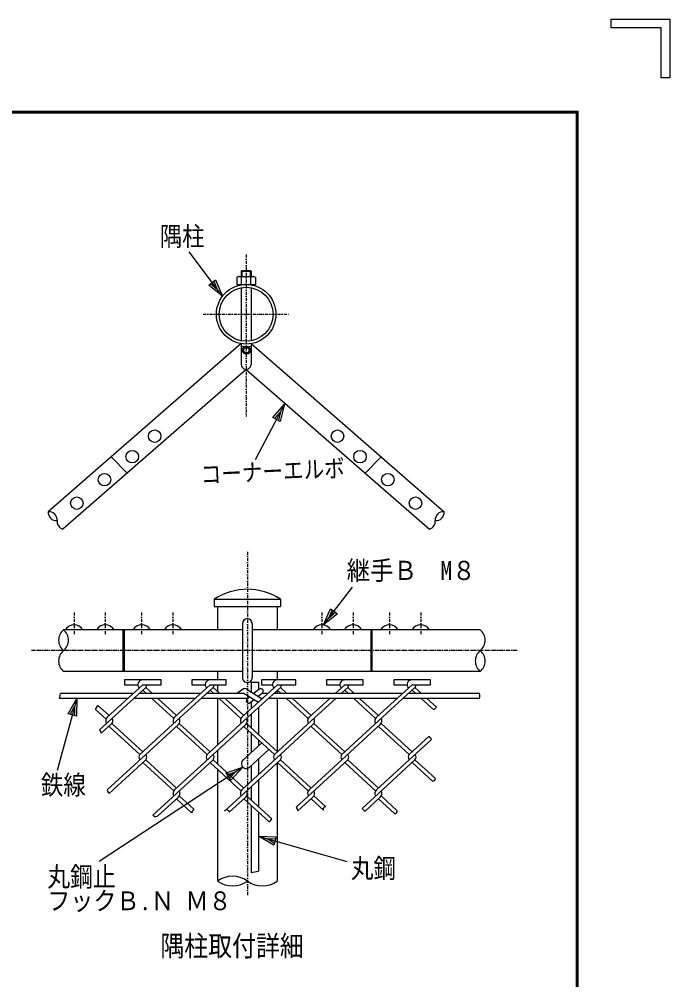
# Model space of a CAD drawing. Units: millimetres, scale not verified. Extents: x -2950 to 2950, y -2100 to 2100.
# Drawn here: x 1888 to 2950, y 533 to 2100 of the extents above; entities that cross this region are included whole.
import ezdxf
from ezdxf.enums import TextEntityAlignment as Align

# ---------------------------------------------------------------- set-up
doc = ezdxf.new("R2010")
doc.units = ezdxf.units.MM
doc.header["$LTSCALE"] = 10
doc.linetypes.add('USER1', pattern=[1.125, 0.75, -0.125, 0.125, -0.125])
doc.linetypes.add('USER3', pattern=[1.01, 0.5, -0.25, 0.01, -0.25])
for name, color, linetype, lineweight in [('0-1_1', 7, 'Continuous', 25), ('0-2_0', 7, 'Continuous', 25), ('0-6_WAKU', 7, 'Continuous', 25)]:
    doc.layers.add(name, color=color, linetype=linetype, lineweight=lineweight)
doc.styles.add('ＭＳ ゴシック', font='')
doc.styles.get('ＭＳ ゴシック').set_extended_font_data('MS Gothic')

# ---------------------------------------------------------------- blocks, each defined once
blk = doc.blocks.new('C98')
at = {"layer": '0-1_1', "color": 4}
blk.add_line((51106.5, 16197.5), (51915.5, 15568.4), dxfattribs=at)
blk.add_lwpolyline([(51284.6, 15970.4), (51106.5, 16197.5), (51370.5, 16080.9)], close=True, dxfattribs=at)
blk.add_lwpolyline([(51306, 15998), (51217, 16111.6), (51349, 16053.3)], dxfattribs=at)
blk = doc.blocks.new('C99')
at = {"layer": '0-1_1', "color": 4}
blk.add_line((51455.9, 14103.5), (51925.9, 14719.3), dxfattribs=at)
blk.add_lwpolyline([(51681.4, 14283.6), (51455.9, 14103.5), (51570.1, 14368.6)], close=True, dxfattribs=at)
blk.add_lwpolyline([(51653.6, 14304.8), (51540.8, 14214.8), (51597.9, 14347.3)], dxfattribs=at)
blk = doc.blocks.new('C100')
at = {"layer": '0-1_1', "color": 4}
blk.add_line((50392.8, 10655.5), (51837.7, 10244), dxfattribs=at)
blk.add_lwpolyline([(50642.9, 10511.5), (50392.8, 10655.5), (50681.3, 10646.1)], close=True, dxfattribs=at)
blk.add_lwpolyline([(50652.5, 10545.2), (50527.5, 10617.2), (50671.7, 10612.5)], dxfattribs=at)
blk = doc.blocks.new('C101')
at = {"layer": '0-1_1', "color": 4}
blk.add_line((47430.5, 12905.9), (47110.3, 11728.5), dxfattribs=at)
blk.add_lwpolyline([(47289.5, 12654.1), (47430.5, 12905.9), (47424.6, 12617.4)], close=True, dxfattribs=at)
blk.add_lwpolyline([(47323.3, 12644.9), (47393.8, 12770.8), (47390.8, 12626.5)], dxfattribs=at)
blk = doc.blocks.new('C90')
at = {"layer": '0-1_1', "color": 4}
blk.add_line((22168.3, 18875.2), (21625.2, 19599.4), dxfattribs=at)
blk.add_lwpolyline([(22056.3, 19141.2), (22168.3, 18875.2), (21944.3, 19057.2)], close=True, dxfattribs=at)
blk.add_lwpolyline([(22028.3, 19120.2), (22084.3, 18987.2), (21972.3, 19078.2)], dxfattribs=at)

msp = doc.modelspace()

# ---------------------------------------------------------------- linework, layer by layer
at = {"layer": '0-1_1', "color": 4, "linetype": 'USER3'}
for p, q in [((2258.7, 1716.13), (2258.7, 1452.2)), ((2188.7, 1618.75), (2328.7, 1618.75)), ((2260.7, 1231.4), (2260.7, 670.85)), ((1977.86, 1132.04), (1977.86, 1092.04)), ((2028.77, 1132.04), (2028.77, 1092.04)), ((2088.17, 1132.04), (2088.17, 1092.04)), ((2139.08, 1132.04), (2139.08, 1092.04)), ((2382.33, 1132.04), (2382.33, 1092.04)), ((2433.24, 1132.04), (2433.24, 1092.04)), ((2492.63, 1132.04), (2492.63, 1092.04)), ((2543.55, 1132.04), (2543.55, 1092.04))]:
    msp.add_line(p, q, dxfattribs=at)
at = {"layer": '0-1_1'}
for p, q in [((2246.2, 1680.35), (2243.7, 1679.2)), ((2243.7, 1679.2), (2243.7, 1667.35)), ((2250.7, 1689.15), (2250.7, 1680.35)), ((2251.21, 1667.35), (2251.21, 1679.2)), ((2251.9, 1690.35), (2265.5, 1690.35)), ((2265.5, 1690.35), (2266.7, 1689.15)), ((2266.2, 1667.35), (2266.2, 1679.2)), ((2266.7, 1689.15), (2266.7, 1680.35)), ((2243.7, 1667.35), (2273.7, 1667.35)), ((2250.7, 1667.35), (2250.7, 1666.69)), ((2250.7, 1662.02), (2250.7, 1575.49)), ((2266.7, 1667.35), (2266.7, 1666.69)), ((2266.7, 1662.02), (2266.7, 1575.49)), ((2250.7, 1570.97), (1935.7, 1296.53)), ((2250.7, 1570.97), (1935.7, 1296.53)), ((2250.7, 1570.82), (2250.7, 1536.86)), ((2266.7, 1570.97), (2581.71, 1296.53)), ((2266.7, 1570.97), (2581.71, 1296.53)), ((2266.7, 1570.82), (2266.7, 1536.86)), ((2258.7, 1528.86), (1959.49, 1268.18)), ((2258.7, 1528.86), (1959.49, 1268.18)), ((2258.7, 1528.86), (2557.91, 1268.18)), ((2258.7, 1528.86), (2557.91, 1268.18)), ((2038.33, 1385.95), (2064.56, 1359.72)), ((2038.33, 1385.95), (2064.56, 1359.72)), ((2479.07, 1385.95), (2452.84, 1359.72)), ((2206.7, 1154.04), (2314.7, 1154.04)), ((2206.7, 1154.04), (2206.7, 1142.04)), ((2314.7, 1154.04), (2314.7, 1142.04)), ((2206.7, 1142.04), (2314.7, 1142.04)), ((2212.1, 1142.04), (2212.1, 1104.04)), ((2309.3, 1142.04), (2309.3, 1104.04)), ((2252.7, 1114.04), (2252.7, 1026.04)), ((2268.7, 1114.04), (2268.7, 1026.04)), ((2252.7, 1104.04), (1960.7, 1104.04)), ((2057.47, 1104.04), (2057.47, 1036.04)), ((2059.47, 1104.04), (2059.47, 1036.04)), ((2640.7, 1104.04), (2268.7, 1104.04)), ((2461.94, 1104.04), (2461.94, 1036.04)), ((2463.94, 1104.04), (2463.94, 1036.04)), ((2252.7, 1036.04), (1960.7, 1036.04)), ((2212.1, 1036.04), (2212.1, 1022.34)), ((2640.7, 1036.04), (2268.7, 1036.04)), ((2309.3, 1036.04), (2309.3, 1022.34)), ((2019.52, 940.91), (2094.86, 1009.94)), ((2032.07, 961.19), (2090.06, 1014.34)), ((2060.06, 1014.34), (2082.06, 1014.34)), ((2096.05, 1000.06), (2090.06, 1005.55)), ((2105.64, 1000.06), (2094.86, 1009.94)), ((2141.91, 961.19), (2199.91, 1014.34)), ((2144.99, 955.22), (2204.71, 1009.94)), ((2169.91, 1014.34), (2191.91, 1014.34)), ((2205.9, 1000.06), (2199.91, 1005.55)), ((2215.49, 1000.06), (2204.71, 1009.94)), ((2212.1, 1014.34), (2212.1, 1003.17)), ((2254.32, 1007.39), (2243.42, 1000.06)), ((2251.76, 961.19), (2309.76, 1014.34)), ((2254.84, 955.22), (2314.55, 1009.94)), ((2258.64, 1007.49), (2284.74, 991.55)), ((2266.7, 1018.57), (2266.7, 1002.56)), ((2266.7, 1018.57), (2278.7, 1018.57)), ((2280.1, 1006.94), (2271.14, 999.86)), ((2278.7, 1018.57), (2278.7, 1005.83)), ((2283.76, 1014.34), (2301.76, 1014.34)), ((2309.3, 1005.13), (2309.3, 1000.06)), ((2315.75, 1000.06), (2309.76, 1005.55)), ((2325.34, 1000.06), (2314.55, 1009.94)), ((2389.61, 1014.34), (2411.61, 1014.34)), ((2404.03, 1000.06), (2419.61, 1014.34)), ((2413.62, 1000.06), (2424.4, 1009.94)), ((2425.59, 1000.06), (2419.61, 1005.55)), ((2435.19, 1000.06), (2424.4, 1009.94)), ((2471.46, 961.19), (2529.45, 1014.34)), ((2474.53, 955.22), (2534.25, 1009.94)), ((2499.45, 1014.34), (2521.45, 1014.34)), ((2535.44, 1000.06), (2529.45, 1005.55)), ((2545.03, 1000.06), (2534.25, 1009.94)), ((2065.75, 992.06), (1954.17, 992.06)), ((2074.49, 1000.06), (1955.7, 1000.06)), ((2175.6, 992.06), (2075.35, 992.06)), ((2184.33, 1000.06), (2084.08, 1000.06)), ((2140.44, 959.39), (2104.78, 992.06)), ((2144.99, 964.01), (2114.37, 992.06)), ((2261.27, 992.06), (2185.19, 992.06)), ((2255.44, 1000.06), (2193.92, 1000.06)), ((2212.1, 992.06), (2212.1, 916.06)), ((2250.29, 959.39), (2214.63, 992.06)), ((2254.84, 964.01), (2224.22, 992.06)), ((2255.44, 1000.06), (2278.69, 985.87)), ((2264.44, 994.57), (2260.37, 991.35)), ((2265.33, 985.08), (2271.72, 990.12)), ((2278.42, 995.41), (2285.06, 1000.66)), ((2285.45, 992.06), (2283.9, 992.06)), ((2294.18, 1000.06), (2284.3, 1000.06)), ((2505.14, 992.06), (2295.04, 992.06)), ((2513.87, 1000.06), (2303.77, 1000.06)), ((2309.3, 992.06), (2309.3, 904.47)), ((2360.13, 959.39), (2324.48, 992.06)), ((2364.68, 964.01), (2334.07, 992.06)), ((2361.61, 961.19), (2395.3, 992.06)), ((2364.68, 955.22), (2404.89, 992.06)), ((2469.98, 959.39), (2434.32, 992.06)), ((2474.53, 964.01), (2443.92, 992.06)), ((2639.54, 992.06), (2514.74, 992.06)), ((2639.54, 1000.06), (2523.47, 1000.06)), ((2564.81, 973.15), (2544.17, 992.06)), ((2569.2, 977.91), (2553.76, 992.06)), ((2012.89, 974.05), (2030.06, 958.33)), ((2016.89, 980.7), (2035.12, 963.99)), ((2266.7, 986.16), (2266.7, 974.88)), ((2278.7, 977.09), (2278.7, 933.35)), ((2266.7, 966.1), (2266.7, 944.35)), ((2022.34, 935.16), (2039.69, 951.05)), ((2035.14, 946.43), (2085.27, 900.5)), ((2039.69, 951.05), (2090.06, 904.89)), ((2144.99, 955.22), (2085.27, 900.5)), ((2148.06, 949.25), (2094.84, 900.48)), ((2144.99, 946.43), (2195.12, 900.5)), ((2149.54, 951.05), (2199.91, 904.89)), ((2254.84, 955.22), (2195.12, 900.5)), ((2257.91, 949.25), (2204.69, 900.48)), ((2254.84, 946.43), (2304.96, 900.5)), ((2259.38, 951.05), (2309.76, 904.89)), ((2364.68, 955.22), (2304.96, 900.5)), ((2367.76, 949.25), (2314.54, 900.48)), ((2364.68, 946.43), (2414.81, 900.5)), ((2369.23, 951.05), (2419.61, 904.89)), ((2474.53, 955.22), (2414.81, 900.5)), ((2477.6, 949.25), (2414.83, 891.73)), ((2474.53, 946.43), (2524.66, 900.5)), ((2479.08, 951.05), (2529.45, 904.89)), ((2266.7, 935.56), (2266.7, 903.35)), ((2557.2, 930.31), (2524.66, 900.5)), ((2561.22, 925.21), (2524.68, 891.73)), ((2252.26, 890.11), (2284.28, 919.45)), ((2278.7, 924.56), (2278.7, 914.34)), ((2032.07, 842.96), (2094.84, 900.48)), ((2141.91, 842.96), (2204.69, 900.48)), ((2212.1, 907.27), (2212.1, 884.93)), ((2251.76, 842.96), (2314.54, 900.48)), ((2262.82, 878.59), (2295.85, 908.85)), ((2035.14, 836.99), (2094.86, 891.71)), ((2140.44, 841.15), (2090.06, 887.31)), ((2144.99, 845.77), (2094.86, 891.71)), ((2144.99, 836.99), (2204.71, 891.71)), ((2250.29, 841.15), (2199.91, 887.31)), ((2254.84, 845.77), (2204.71, 891.71)), ((2254.84, 836.99), (2314.55, 891.71)), ((2266.7, 882.15), (2266.7, 856.65)), ((2278.7, 893.14), (2278.7, 867.65)), ((2309.3, 886.9), (2309.3, 694.04)), ((2360.13, 841.15), (2309.76, 887.31)), ((2364.68, 845.77), (2314.55, 891.71)), ((2361.61, 842.96), (2414.83, 891.73)), ((2364.68, 836.99), (2424.4, 891.71)), ((2469.98, 841.15), (2419.61, 887.31)), ((2474.53, 845.77), (2424.4, 891.71)), ((2471.46, 842.96), (2524.68, 891.73)), ((2474.53, 836.99), (2534.25, 891.71)), ((2562.84, 856.72), (2529.45, 887.31)), ((2567.52, 861.22), (2534.25, 891.71)), ((2212.1, 876.14), (2212.1, 694.04)), ((2266.7, 847.86), (2266.7, 826.11)), ((2278.7, 858.86), (2278.7, 815.11)), ((2144.99, 836.99), (2106.24, 801.48)), ((2148.06, 831.01), (2113.85, 799.66)), ((2149.54, 832.82), (2173.26, 811.07)), ((2254.84, 836.99), (2223.13, 807.93)), ((2257.91, 831.01), (2231.25, 806.58)), ((2259.38, 832.82), (2300.36, 795.27)), ((2364.68, 836.99), (2340.8, 815.1)), ((2367.76, 831.01), (2343.07, 808.39)), ((2369.23, 832.82), (2388.63, 815.04)), ((2474.53, 836.99), (2447.94, 812.62)), ((2477.6, 831.01), (2452.73, 808.22)), ((2479.08, 832.82), (2505.37, 808.73)), ((2144.99, 828.2), (2169.76, 805.5)), ((2254.84, 828.2), (2295.52, 790.92)), ((2266.7, 817.32), (2266.7, 708.21)), ((2364.68, 828.2), (2384.88, 809.69)), ((2474.53, 828.2), (2500.79, 804.13)), ((2278.7, 806.33), (2278.7, 710.07))]:
    msp.add_line(p, q, dxfattribs=at)
at = {"layer": '0-1_1', "color": 4}
for p, q in [((2251.9, 1690.35), (2251.9, 1680.35)), ((2265.5, 1690.35), (2265.5, 1680.35)), ((2012.89, 974.05), (2016.89, 980.7)), ((2253.26, 879.74), (2018.63, 726.17))]:
    msp.add_line(p, q, dxfattribs=at)
at = {"layer": '0-1_1', "color": 4, "linetype": 'USER1'}
msp.add_line((2701.07, 1070.04), (1908.31, 1070.04), dxfattribs=at)
at = {"layer": '0-1_1'}
for points in [[(2246.2, 1680.35), (2271.2, 1680.35), (2273.7, 1679.2), (2273.7, 1667.35)], [(2251.9, 1690.35), (2250.7, 1689.15), (2266.7, 1689.15)], [(2120.06, 1022.34), (2060.06, 1022.34), (2060.06, 1014.34)], [(2090.06, 1014.34), (2120.06, 1014.34), (2120.06, 1022.34)], [(2225.91, 1022.34), (2169.91, 1022.34), (2169.91, 1014.34)], [(2199.91, 1014.34), (2225.91, 1014.34), (2225.91, 1022.34)], [(2339.76, 1022.34), (2283.76, 1022.34), (2283.76, 1014.34)], [(2309.76, 1014.34), (2339.76, 1014.34), (2339.76, 1022.34)], [(2449.61, 1022.34), (2389.61, 1022.34), (2389.61, 1014.34)], [(2419.61, 1014.34), (2449.61, 1014.34), (2449.61, 1022.34)], [(2559.45, 1022.34), (2499.45, 1022.34), (2499.45, 1014.34)], [(2529.45, 1014.34), (2559.45, 1014.34), (2559.45, 1022.34)]]:
    msp.add_lwpolyline(points, dxfattribs=at)
at = {"layer": '0-1_1', "color": 4}
msp.add_lwpolyline([(2225.94, 870.44), (2253.26, 879.74), (2233.53, 858.68)], close=True, dxfattribs=at)
msp.add_lwpolyline([(2227.83, 867.5), (2241.49, 872.15), (2231.63, 861.62)], dxfattribs=at)
at = {"layer": '0-1_1'}
for centre, radius in [((2258.7, 1618.75), 48.6), ((2258.7, 1618.75), 44), ((2259.22, 1560.07), 6.45), ((2259.22, 1560.07), 4.42), ((2109.51, 1419.79), 10.2), ((2109.51, 1419.79), 10.2), ((2407.89, 1419.79), 10.2), ((2407.89, 1419.79), 10.2), ((2072.81, 1386.48), 10.2), ((2072.81, 1386.48), 10.2), ((2444.6, 1386.48), 10.2), ((2444.6, 1386.48), 10.2), ((2027.51, 1348.79), 10.2), ((2027.51, 1348.79), 10.2), ((2489.89, 1348.79), 10.2), ((2489.89, 1348.79), 10.2), ((1982.42, 1310.47), 10.2), ((1982.42, 1310.47), 10.2), ((2534.98, 1310.47), 10.2), ((2534.98, 1310.47), 10.2)]:
    msp.add_circle(centre, radius, dxfattribs=at)
for centre, radius, start, end in [((2246.2, 1668.93), 11.43, 64.02038, 90), ((2258.7, 1655.46), 24.9, 72.48255, 107.51738), ((2271.2, 1668.93), 11.43, 90, 115.97954), ((2259.7, 1614.75), 48.6, 259.32785, 278.28114), ((2258.7, 1536.86), 8, 179.99992, 0), ((2260.7, 1070.91), 99.12, 56.99119, 123.00874), ((2260.7, 1114.04), 8, 0, 179.99992), ((1977.86, 1095.04), 17, 31.96536, 148.03456), ((2028.77, 1095.04), 17, 31.96536, 148.03456), ((2088.17, 1095.04), 17, 31.96536, 148.03456), ((2139.08, 1095.04), 17, 31.96536, 148.03456), ((2382.33, 1095.04), 17, 31.9659, 148.03403), ((2433.24, 1095.04), 17, 31.9659, 148.03403), ((2492.63, 1095.04), 17, 31.9659, 148.03403), ((2543.55, 1095.04), 17, 31.9659, 148.03403), ((2090.06, 1014.34), 8, 90, 222.50017), ((2199.91, 1014.34), 8, 90, 222.50017), ((2260.7, 1026.04), 8, 179.99992, 0), ((2309.76, 1014.34), 8, 90, 222.50017), ((2419.61, 1014.34), 8, 90, 222.49869), ((2529.45, 1014.34), 8, 90, 222.49869), ((2090.06, 1014.34), 6.48, 317.50034, 0), ((2199.91, 1014.34), 6.48, 317.50034, 0), ((2256.55, 1004.07), 4, 58.59953, 123.92401), ((2282.58, 1003.8), 4, 308.30823, 128.30816), ((2309.76, 1014.34), 6.48, 317.50034, 0), ((2419.61, 1014.34), 6.48, 317.50217, 0), ((2529.45, 1014.34), 6.48, 317.50217, 0), ((2262.85, 988.21), 4, 128.30816, 308.30823), ((2037.54, 955.22), 8.1, 132.50044, 210.96289), ((2034.91, 955.43), 6.48, 317.49985, 42.50015), ((2147.39, 955.22), 8.1, 132.50081, 210.96289), ((2142.59, 955.22), 8.1, 312.50088, 30.96329), ((2257.23, 955.22), 8.1, 132.50081, 210.96289), ((2252.44, 955.22), 8.1, 312.50088, 30.96329), ((2367.08, 955.22), 8.1, 132.50044, 210.96289), ((2362.28, 955.22), 8.1, 312.50088, 30.96329), ((2476.93, 955.22), 8.1, 132.50081, 210.96289), ((2472.13, 955.22), 8.1, 312.50088, 30.96329), ((2090.06, 896.1), 6.48, 137.49977, 222.50023), ((2090.06, 896.1), 6.48, 317.49985, 42.50015), ((2199.91, 896.1), 6.48, 137.49977, 222.50023), ((2199.91, 896.1), 6.48, 317.49985, 42.50015), ((2309.76, 896.1), 6.48, 137.49977, 222.50023), ((2309.76, 896.1), 6.48, 317.49985, 42.50015), ((2419.61, 896.1), 6.48, 137.5016, 222.4984), ((2419.61, 896.1), 6.48, 317.50168, 42.49832), ((2529.45, 896.1), 6.48, 137.5016, 222.4984), ((2529.45, 896.1), 6.48, 317.50168, 42.49832), ((2258.8, 885.51), 8, 120.15853, 324.84174), ((2147.39, 836.99), 8.1, 132.50081, 210.96289), ((2142.59, 836.99), 8.1, 312.50088, 30.96329), ((2257.23, 836.99), 8.1, 132.50081, 210.96289), ((2252.44, 836.99), 8.1, 312.50088, 30.96329), ((2367.08, 836.99), 8.1, 132.50081, 210.96289), ((2362.28, 836.99), 8.1, 312.50088, 30.96329), ((2476.93, 836.99), 8.1, 132.50081, 210.96289), ((2472.13, 836.99), 8.1, 312.50088, 30.96329)]:
    msp.add_arc(centre, radius, start, end, dxfattribs=at)
at = {"layer": '0-1_1', "color": 4}
for centre, radius, start, end in [((1948.87, 1295.29), 13.24, 174.59924, 275.40347), ((1948.87, 1295.29), 13.24, 174.59924, 275.40347), ((1936.94, 1283.35), 13.24, 354.5972, 95.40039), ((1936.94, 1283.35), 13.24, 354.5972, 95.40039), ((2580.47, 1283.35), 13.24, 84.59961, 185.4028), ((2580.47, 1283.35), 13.24, 84.59961, 185.4028), ((2568.53, 1295.29), 13.24, 264.59653, 5.40076), ((2568.53, 1295.29), 13.24, 264.59653, 5.40076), ((1963.3, 1280.86), 13.24, 174.59729, 253.29509), ((1963.3, 1280.86), 13.24, 174.59729, 253.29509), ((2554.11, 1280.86), 13.24, 286.70491, 5.40271), ((2554.11, 1280.86), 13.24, 286.70491, 5.40271), ((1974.77, 1087.04), 22.06, 129.59811, 230.40164), ((1946.64, 1087.04), 22.06, 309.59845, 50.40183), ((2626.64, 1087.04), 22.06, 309.59906, 50.40244), ((1974.77, 1053.04), 22.06, 129.59836, 230.40189), ((2654.77, 1053.04), 22.06, 129.59897, 230.4025), ((2626.64, 1053.04), 22.06, 309.59784, 50.40094), ((1867.26, 1012.92), 89.37, 346.50195, 351.72638), ((2624.33, 996.06), 15.73, 345.2659, 14.7341), ((2636.01, 911.96), 93.87, 135.36543, 139.32133), ((2041.26, 947.99), 22.86, 198.04726, 214.15215), ((2569.19, 935.62), 13.11, 203.85423, 232.54781), ((2561.83, 862.47), 5.83, 279.95709, 347.58115), ((2040.17, 843.36), 8.12, 182.81139, 231.68469), ((2322.97, 805.34), 20.34, 8.64713, 28.70666), ((2387.66, 811.73), 3.45, 73.6339, 216.35986), ((2111.63, 807.21), 7.87, 226.74767, 286.3721), ((2210.05, 784.05), 45.65, 143.69893, 151.97339), ((2226.93, 805.67), 4.42, 11.87968, 149.26799), ((2463.52, 824.79), 19.78, 217.99718, 236.92053), ((2501.09, 808.4), 4.28, 265.93872, 4.35715), ((2294.79, 796.6), 5.73, 277.30011, 346.50375), ((2259.4, 795.37), 87.46, 274.78991, 282.75055), ((2236.4, 661.13), 40.91, 53.55512, 126.44486), ((2236.4, 726.94), 40.91, 233.55521, 306.44495), ((2285, 726.94), 40.91, 233.55521, 306.44495)]:
    msp.add_arc(centre, radius, start, end, dxfattribs=at)
at = {"layer": '0-6_WAKU'}
for p, q in [((2854.58, 2100.16), (2950.08, 2100.16)), ((2935.75, 2004.66), (2935.75, 2085.84)), ((-2698.59, 1948.83), (2798.74, 1948.83))]:
    msp.add_line(p, q, dxfattribs=at)
for points in [[(2935.75, 2085.84), (2854.58, 2085.84), (2854.58, 2100.16)], [(2950.08, 2100.16), (2950.08, 2004.66), (2935.75, 2004.66)], [(2798.74, 1948.83), (2798.74, -1948.51), (-2698.59, -1948.51)], [(2797.41, 1947.49), (2797.41, -1947.17), (-2697.26, -1947.17)], [(-2697.26, -1947.17), (-2697.26, 1947.49), (2797.41, 1947.49)]]:
    msp.add_lwpolyline(points, dxfattribs=at)
msp.add_lwpolyline([(-2699.92, 1950.16), (2800.08, 1950.16), (2800.08, -1949.84), (-2699.92, -1949.84)], close=True, dxfattribs=at)

# ---------------------------------------------------------------- block references
at = {"layer": '0-2_0', "xscale": 0.1, "yscale": 0.1}
for name, p in [('C90', (3.2, -239.33)), ('C99', (-2760.58, -298.53)), ('C101', (-2760.58, -298.53)), ('C100', (-2760.58, -298.53))]:
    msp.add_blockref(name, p, dxfattribs=at)
at = {"layer": '0-2_0', "xscale": 0.1, "yscale": 0.1, "rotation": 280}
msp.add_blockref('C98', (-161.27, 6223.81), dxfattribs=at)

# ---------------------------------------------------------------- texts
at = {"layer": '0-1_1', "color": 4, "style": 'ＭＳ ゴシック'}
for s, height, width, p in [('隅柱', 31.34, 0.85, (2117.98, 1720.93)), ('継手Ｂ\u3000M８', 31.19, 0.9, (2422.71, 1175.87)), ('鉄線', 31.6, 0.85, (1923.73, 825.62)), ('丸鋼止', 32.11, 0.85, (1934.15, 675.31)), ('丸鋼', 31.6, 0.85, (2429.72, 689.52)), ('フックＢ.Ｎ Ｍ８', 30.64, 0.9, (1934.15, 637.27)), ('隅柱取付詳細', 33.65, 0.85, (2118.62, 561.25))]:
    msp.add_text(s, height=height, dxfattribs=dict(at, width=width)).set_placement(p, align=Align.BOTTOM_LEFT)
at = {"layer": '0-1_1', "color": 4, "style": 'ＭＳ ゴシック', "width": 0.85}
msp.add_text('コーナーエルボ', height=28.98, rotation=2.697, dxfattribs=at).set_placement((2185.63, 1333.97), align=Align.BOTTOM_LEFT)

doc.saveas('drawing.dxf')
